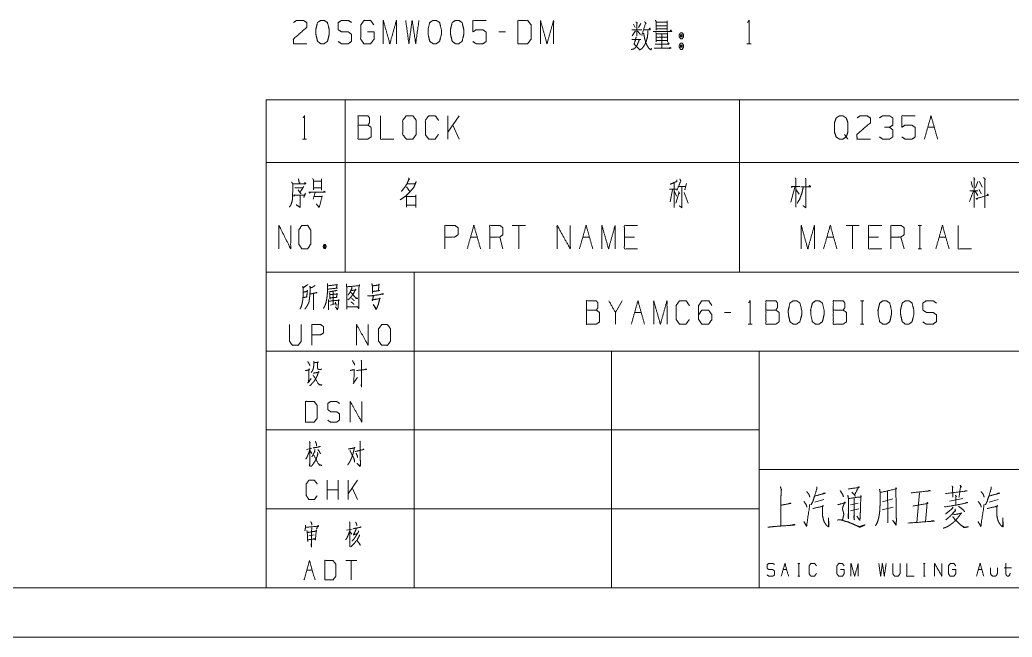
# Model space of a CAD drawing. Header units: millimetres. Extents: x 0 to 420, y 0 to 297.
# Drawn here: x 210 to 310.6, y 0 to 62.6 of the extents above; entities that cross this region are included whole.
import ezdxf

# ---------------------------------------------------------------- set-up
doc = ezdxf.new("R2010")
doc.units = ezdxf.units.MM
doc.layers.add('101', color=7, linetype='Continuous', true_color=0xffffff)

msp = doc.modelspace()

# ---------------------------------------------------------------- linework, layer by layer
at = {"layer": '101', "color": 72, "linetype": 'Continuous', "lineweight": 18}
for p, q in [((272.43, 61.45), (272.11, 60.95)), ((272.24, 62.15), (272.4, 61.8)), ((272.66, 61.42), (272.95, 61.1)), ((272.98, 62.2), (272.75, 61.8)), ((259.25, 61.35), (258.58, 61.35)), ((272.08, 60.57), (273, 60.57)), ((283.74, 60.15), (284.17, 60.15)), ((235, 54.46), (243, 54.46)), ((235, 54.46), (235, 48.11)), ((243, 54.46), (243, 48.11)), ((243, 54.46), (283, 54.46)), ((283, 54.46), (313, 54.46)), ((283, 54.46), (283, 48.11)), ((253.41, 50.48), (253.41, 52.85)), ((254.57, 52.85), (253.41, 51.2)), ((254.57, 50.48), (253.9, 51.9)), ((302.09, 51.68), (302.76, 51.68)), ((238.67, 50.48), (239.09, 50.48)), ((235, 48.11), (235, 37)), ((235, 48.11), (243, 48.11)), ((243, 48.11), (243, 37)), ((243, 48.11), (283, 48.11)), ((283, 48.11), (283, 37)), ((283, 48.11), (313, 48.11)), ((240.59, 46.45), (240.59, 45.3)), ((239.76, 46.22), (240.58, 46.22)), ((239.76, 45.53), (240.58, 45.53)), ((249.23, 45.65), (249.55, 45.17)), ((275.88, 45.4), (276.64, 45.4)), ((276.21, 45.35), (275.95, 44.13)), ((276.35, 46.08), (276.35, 43.55)), ((276.78, 45.68), (277.56, 45.68)), ((277.63, 45.98), (277.45, 45.35)), ((288.6, 45.62), (288.21, 44.08)), ((288.74, 45.35), (289.04, 44.9)), ((306.49, 46.18), (306.62, 45.6)), ((307.15, 46.18), (306.94, 45.53)), ((307.31, 45.37), (307.52, 44.92)), ((307.33, 46.2), (307.61, 45.62)), ((239.95, 45.08), (239.76, 44.38)), ((239.81, 44.65), (240.59, 44.65)), ((276.39, 45.17), (276.6, 44.7)), ((276.87, 45.12), (276.55, 44)), ((276.8, 45.17), (276.94, 44.95)), ((277.38, 45.08), (277.79, 43.98)), ((306.72, 45.25), (306.32, 44.17)), ((306.37, 45.25), (307.18, 45.25)), ((306.87, 45.25), (307.18, 44.77)), ((261.28, 41.74), (259.94, 41.74)), ((260.61, 41.74), (260.61, 39.36)), ((295.14, 41.74), (293.8, 41.74)), ((294.47, 41.74), (294.47, 39.36)), ((301.12, 41.74), (301.46, 41.74)), ((301.3, 41.74), (301.3, 39.36)), ((255.72, 40.56), (256.39, 40.56)), ((259, 39.36), (258.67, 40.56)), ((267.1, 40.56), (267.77, 40.56)), ((272.33, 40.56), (271.32, 40.56)), ((291.86, 40.56), (292.53, 40.56)), ((297.08, 40.56), (296.08, 40.56)), ((299.7, 39.36), (299.36, 40.56)), ((303.24, 40.56), (303.91, 40.56)), ((240.85, 39.81), (240.99, 39.39)), ((301.12, 39.36), (301.46, 39.36)), ((235, 37), (243, 37)), ((243, 37), (283, 37)), ((283, 37), (313, 37)), ((241.79, 35.05), (241.78, 33.74)), ((241.5, 33.66), (242.04, 33.81)), ((271.09, 34.1), (270.41, 32.92)), ((295.28, 34.1), (295.61, 34.1)), ((295.45, 34.1), (295.45, 31.72)), ((272.35, 32.92), (273.03, 32.92)), ((282.13, 32.92), (281.46, 32.92)), ((283.86, 31.72), (284.28, 31.72)), ((295.28, 31.72), (295.61, 31.72)), ((239.62, 19.15), (239.06, 19.01)), ((239.43, 18.9), (239.63, 18.63)), ((241.17, 13.94), (241.17, 15.91)), ((242.28, 13.94), (242.28, 15.91)), ((243.29, 13.94), (243.29, 15.91)), ((244.25, 15.91), (243.29, 14.54)), ((244.25, 13.94), (243.7, 15.12)), ((242.28, 14.94), (241.17, 14.94)), ((301.25, 14.63), (300.98, 11.62)), ((290.64, 13.69), (291.54, 13.94)), ((294.25, 13.42), (295.03, 13.59)), ((297.47, 12.9), (298.59, 13.18)), ((298.54, 14.01), (297.49, 13.73)), ((304.3, 13.8), (305.66, 14.04)), ((308.32, 13.69), (309.22, 13.94)), ((294.25, 12.8), (295.08, 13)), ((239.32, 10.28), (239.85, 10.36)), ((243.7, 10.96), (243.12, 10.84)), ((243.49, 10.67), (243.68, 10.43)), ((244.18, 7.77), (243.07, 7.77)), ((243.62, 7.77), (243.62, 5.8)), ((288.91, 7.48), (289.1, 7.48)), ((289.01, 7.48), (289.01, 6.17)), ((301.64, 7.48), (301.83, 7.48)), ((301.74, 7.48), (301.74, 6.17)), ((239.1, 6.79), (239.66, 6.79)), ((287.41, 6.84), (287.78, 6.84)), ((288.91, 6.17), (289.1, 6.17)), ((301.64, 6.17), (301.83, 6.17)), ((307.21, 6.84), (307.58, 6.84)), ((309.85, 7.04), (310.59, 7.04))]:
    msp.add_line(p, q, dxfattribs=at)
at = {"layer": '101', "color": 133, "linetype": 'Continuous', "lineweight": 18}
for p, q in [((235, 37), (415, 37)), ((235, 37), (235, 5)), ((250, 37), (250, 5)), ((235, 29), (415, 29)), ((270, 29), (270, 5)), ((285, 29), (285, 5)), ((235, 21), (285, 21)), ((285, 17), (394, 17)), ((235, 13), (285, 13)), ((25, 5), (415, 5)), ((235, 5), (415, 5)), ((0, 0), (420, 0))]:
    msp.add_line(p, q, dxfattribs=at)
at = {"layer": '101', "color": 72, "linetype": 'Continuous', "lineweight": 18}
for points, knots in [([(237.76, 62.3), (238.07, 62.52), (238.76, 62.52), (239.1, 62.3), (239.1, 61.82), (237.74, 60.62), (237.76, 60.15), (239.1, 60.15)], [0, 0, 0.069691, 0.192976, 0.265273, 0.350228, 0.674741, 0.759753, 1, 1]), ([(240.86, 60.15), (241.2, 60.4), (241.38, 61.1), (241.38, 61.57), (241.2, 62.3), (240.86, 62.52), (240.53, 62.52), (240.19, 62.3), (240.01, 61.57), (240.03, 61.1), (240.19, 60.4), (240.53, 60.15), (240.86, 60.15)], [0, 0, 0.067524, 0.18397, 0.260583, 0.380943, 0.446139, 0.500306, 0.565503, 0.685862, 0.762528, 0.878309, 0.945834, 1, 1]), ([(242.29, 60.37), (242.63, 60.15), (243.32, 60.15), (243.65, 60.4), (243.65, 61.1), (243.32, 61.35), (242.64, 61.35), (242.29, 61.57), (242.29, 62.3), (242.64, 62.52), (243.32, 62.52), (243.65, 62.3)], [0, 0, 0.068037, 0.184056, 0.254519, 0.372335, 0.442798, 0.555842, 0.62637, 0.748394, 0.818922, 0.931966, 1, 1]), ([(245.26, 61.35), (245.93, 61.35), (245.93, 60.62), (245.59, 60.15), (244.9, 60.15), (244.57, 60.62), (244.57, 62.05), (244.92, 62.52), (245.57, 62.52), (245.91, 62.05)], [0, 0, 0.103298, 0.214798, 0.304263, 0.410276, 0.499742, 0.718897, 0.809959, 0.910536, 1, 1]), ([(246.86, 60.15), (246.86, 62.52), (247.53, 60.15), (248.2, 62.52), (248.2, 60.15)], [0, 0, 0.245192, 0.5, 0.754808, 1, 1]), ([(249.14, 62.52), (249.46, 60.15), (249.79, 62.52), (250.15, 60.15), (250.48, 62.52)], [0, 0, 0.249745, 0.499742, 0.750003, 1, 1]), ([(252.24, 60.15), (252.58, 60.4), (252.76, 61.1), (252.76, 61.57), (252.58, 62.3), (252.24, 62.52), (251.91, 62.52), (251.57, 62.3), (251.4, 61.57), (251.41, 61.1), (251.57, 60.4), (251.91, 60.15), (252.24, 60.15)], [0, 0, 0.067524, 0.18397, 0.260583, 0.380943, 0.446139, 0.500306, 0.565503, 0.685862, 0.762528, 0.878309, 0.945834, 1, 1]), ([(254.52, 60.15), (254.86, 60.4), (255.03, 61.1), (255.03, 61.57), (254.86, 62.3), (254.52, 62.52), (254.19, 62.52), (253.85, 62.3), (253.67, 61.57), (253.69, 61.1), (253.85, 60.4), (254.19, 60.15), (254.52, 60.15)], [0, 0, 0.067527, 0.183971, 0.260584, 0.380942, 0.446142, 0.500308, 0.565504, 0.685863, 0.762529, 0.87831, 0.945834, 1, 1]), ([(255.95, 60.37), (256.29, 60.15), (256.97, 60.15), (257.31, 60.37), (257.31, 61.32), (256.97, 61.57), (256.29, 61.57), (255.95, 61.35), (255.95, 62.52), (257.31, 62.52)], [0, 0, 0.062229, 0.168343, 0.230572, 0.376815, 0.441265, 0.54738, 0.609609, 0.790489, 1, 1]), ([(260.52, 60.15), (261.51, 60.15), (261.86, 60.62), (261.86, 62.05), (261.51, 62.52), (260.52, 62.52), (260.52, 60.15)], [0, 0, 0.142134, 0.22716, 0.43179, 0.516817, 0.65895, 1, 1]), ([(262.8, 60.15), (262.8, 62.52), (263.47, 60.15), (264.14, 62.52), (264.14, 60.15)], [0, 0, 0.245192, 0.5, 0.754808, 1, 1]), ([(274.46, 62.55), (274.55, 62.37), (274.55, 61.52), (274.55, 61.65), (275.65, 61.65), (275.65, 61.5), (275.65, 62.47), (275.65, 62.35), (274.55, 62.35), (275.65, 62.35), (275.65, 61.97), (274.55, 61.97)], [0, 0, 0.027308, 0.145701, 0.163112, 0.315749, 0.336642, 0.472446, 0.489857, 0.642494, 0.795131, 0.847363, 1, 1]), ([(283.82, 62.32), (283.96, 62.52), (283.96, 60.15)], [0, 0, 0.093492, 1, 1]), ([(272.49, 62.35), (272.64, 62.27), (272.57, 62.32), (272.57, 60.92), (272.57, 61.57), (272.08, 61.57), (273.07, 61.57)], [0, 0, 0.046317, 0.06912, 0.437818, 0.609, 0.739333, 1, 1]), ([(273.69, 61.45), (273.69, 61.15), (273.65, 60.82), (273.56, 60.47), (273.42, 60.12), (273.26, 59.87), (273.09, 59.65), (272.84, 59.5)], [0, 0, 0.134098, 0.280225, 0.441582, 0.610313, 0.742765, 0.870659, 1, 1]), ([(273.37, 62.37), (273.53, 62.2), (273.48, 62.25), (273.07, 60.97)], [0, 0, 0.14354, 0.187773, 1, 1]), ([(273.33, 61.55), (273.94, 61.55), (273.9, 61.75), (273.83, 61.62)], [0, 0, 0.634148, 0.848463, 1, 1]), ([(274.23, 61.4), (276.12, 61.4), (276.03, 61.55), (275.95, 61.4)], [0, 0, 0.844514, 0.922259, 1, 1]), ([(272.82, 60.5), (272.68, 60.2), (272.59, 59.97), (272.43, 59.75), (272.27, 59.62), (272.01, 59.57)], [0, 0, 0.251052, 0.434034, 0.642625, 0.795759, 1, 1]), ([(272.52, 60.82), (272.31, 60.12), (272.84, 59.55)], [0, 0, 0.483241, 1, 1]), ([(273.26, 61.22), (273.32, 60.97), (273.37, 60.67), (273.48, 60.32), (273.62, 59.97), (273.78, 59.7), (274.01, 59.52), (274.06, 59.7)], [0, 0, 0.122115, 0.267684, 0.442435, 0.622809, 0.774611, 0.912622, 1, 1]), ([(274.51, 61.3), (274.55, 61.17), (274.55, 60.35), (274.55, 60.47), (275.68, 60.47), (275.68, 60.35), (275.68, 61.27), (275.68, 61.15), (274.55, 61.15), (274.55, 60.8), (275.68, 60.8), (275.12, 60.8), (275.12, 61.15), (275.12, 59.65), (275.12, 60.1), (274.44, 60.1), (275.86, 60.1), (275.77, 60.25), (275.7, 60.1)], [0, 0, 0.011506, 0.084582, 0.095654, 0.195851, 0.206923, 0.288856, 0.299928, 0.400126, 0.431127, 0.531325, 0.581424, 0.612426, 0.745291, 0.785151, 0.844643, 0.969891, 0.985312, 1, 1]), ([(277.18, 61.27), (277.02, 61.27), (276.88, 61.07), (276.88, 60.85), (277.02, 60.65), (277.18, 60.65), (277.32, 60.85), (277.32, 61.07), (277.18, 61.27)], [0, 0, 0.091012, 0.231146, 0.359874, 0.500007, 0.591019, 0.731146, 0.859874, 1, 1]), ([(277.18, 60.85), (277.18, 61.07), (277.02, 61.07)], [0, 0, 0.585819, 1, 1]), ([(277.02, 60.85), (277.18, 60.85), (277.02, 61.07), (277.02, 60.85)], [0, 0, 0.241161, 0.658901, 1, 1]), ([(274.34, 59.7), (276.05, 59.7), (275.96, 59.8), (275.89, 59.65)], [0, 0, 0.851379, 0.917654, 1, 1]), ([(277.32, 60), (277.18, 60.22), (277.02, 60.22), (276.88, 60), (276.88, 59.8), (277.02, 59.57), (277.18, 59.57), (277.32, 59.8), (277.32, 60)], [0, 0, 0.149197, 0.238512, 0.387715, 0.500002, 0.649203, 0.738518, 0.887713, 1, 1]), ([(277.02, 60), (277.02, 59.8), (277.18, 59.8)], [0, 0, 0.556976, 1, 1]), ([(277.18, 60), (277.02, 60), (277.18, 59.8), (277.18, 60)], [0, 0, 0.258824, 0.674604, 1, 1]), ([(238.74, 52.65), (238.88, 52.85), (238.88, 50.48)], [0, 0, 0.093491, 1, 1]), ([(244.3, 51.9), (244.3, 52.85), (245.31, 52.85), (245.47, 52.63), (245.47, 52.15), (245.31, 51.9), (244.3, 51.9), (244.3, 50.48), (245.29, 50.48), (245.62, 50.7), (245.62, 51.68), (245.31, 51.9)], [0, 0, 0.115917, 0.238846, 0.272468, 0.330427, 0.366584, 0.489512, 0.663388, 0.78416, 0.833484, 0.952452, 1, 1]), ([(246.58, 52.85), (246.58, 50.48), (247.92, 50.48)], [0, 0, 0.638733, 1, 1]), ([(249.19, 50.48), (249.86, 50.48), (250.2, 50.95), (250.2, 52.38), (249.86, 52.85), (249.19, 52.85), (248.83, 52.38), (248.83, 50.95), (249.19, 50.48)], [0, 0, 0.102684, 0.191619, 0.409477, 0.498411, 0.601095, 0.691619, 0.909477, 1, 1]), ([(252.45, 50.95), (252.12, 50.48), (251.46, 50.48), (251.13, 50.95), (251.13, 52.38), (251.46, 52.85), (252.14, 52.85), (252.47, 52.38)], [0, 0, 0.11457, 0.243368, 0.357935, 0.638584, 0.753151, 0.88543, 1, 1]), ([(293.65, 50.95), (293.81, 50.7), (293.48, 50.48), (293.14, 50.48), (292.8, 50.7), (292.63, 51.18), (292.63, 52.15), (292.8, 52.63), (293.14, 52.85), (293.48, 52.85), (293.81, 52.63), (293.99, 52.15), (293.99, 51.2), (293.81, 50.7), (293.99, 50.48)], [0, 0, 0.043279, 0.102317, 0.151367, 0.210407, 0.284429, 0.426831, 0.500853, 0.559894, 0.608944, 0.667982, 0.742004, 0.880755, 0.958211, 1, 1]), ([(294.92, 52.63), (295.24, 52.85), (295.93, 52.85), (296.27, 52.63), (296.27, 52.15), (294.9, 50.95), (294.92, 50.48), (296.27, 50.48)], [0, 0, 0.069691, 0.192979, 0.265274, 0.350227, 0.674741, 0.759752, 1, 1]), ([(298.21, 51.68), (298.54, 51.9), (298.54, 52.63), (298.21, 52.85), (297.52, 52.85), (297.18, 52.63)], [0, 0, 0.153872, 0.429851, 0.583723, 0.846122, 1, 1]), ([(299.46, 50.7), (299.79, 50.48), (300.48, 50.48), (300.82, 50.7), (300.82, 51.65), (300.48, 51.9), (299.79, 51.9), (299.46, 51.68), (299.46, 52.85), (300.82, 52.85)], [0, 0, 0.062229, 0.168345, 0.230571, 0.376816, 0.441264, 0.547379, 0.609609, 0.79049, 1, 1]), ([(297.2, 50.7), (297.52, 50.48), (298.21, 50.48), (298.54, 50.7), (298.54, 51.43), (298.21, 51.68), (297.69, 51.68)], [0, 0, 0.124123, 0.34369, 0.472445, 0.703376, 0.836727, 1, 1]), ([(238.25, 46.45), (238.36, 46), (238.39, 46.08), (238.35, 45.9)], [0, 0, 0.638265, 0.750293, 1, 1]), ([(239.7, 46.47), (239.78, 46.38), (239.78, 45.35)], [0, 0, 0.110318, 1, 1]), ([(249.43, 46.55), (249.53, 46.38), (249.48, 46.45), (249.28, 45.98), (249.05, 45.62), (248.7, 45.17)], [0, 0, 0.113643, 0.164652, 0.449685, 0.682203, 1, 1]), ([(276.64, 46.35), (276.64, 46.2), (275.95, 45.9)], [0, 0, 0.166335, 1, 1]), ([(276.94, 46.47), (277.03, 46.22), (276.64, 45.28)], [0, 0, 0.205285, 1, 1]), ([(288.64, 46.55), (288.71, 46.45), (288.71, 43.6)], [0, 0, 0.041199, 1, 1]), ([(289.68, 46.53), (289.73, 46.38), (289.73, 43.53), (289.43, 43.73)], [0, 0, 0.047209, 0.892896, 1, 1]), ([(306.76, 46.58), (306.87, 46.38), (306.81, 46.45), (306.81, 43.55)], [0, 0, 0.070344, 0.098885, 1, 1]), ([(307.75, 46.58), (307.93, 46.38), (307.86, 46.45), (307.86, 43.53)], [0, 0, 0.081006, 0.11229, 1, 1]), ([(237.56, 46.13), (237.69, 45.95), (237.66, 44.45), (237.59, 44.08), (237.48, 43.78), (237.34, 43.6)], [0, 0, 0.081566, 0.649824, 0.793832, 0.914832, 1, 1]), ([(237.7, 45.95), (239.01, 45.95), (238.93, 46.08), (238.85, 45.9)], [0, 0, 0.79327, 0.883171, 1, 1]), ([(237.89, 45.55), (238.71, 45.55), (238.8, 45.68), (238.41, 45.08), (238.5, 44.95), (238.22, 45.35)], [0, 0, 0.349352, 0.41636, 0.723317, 0.790325, 1, 1]), ([(249.32, 45.95), (250.08, 45.95), (250.2, 46.18), (249.97, 45.6), (249.55, 45.12), (249.14, 44.7), (248.56, 44.33)], [0, 0, 0.213824, 0.286066, 0.460275, 0.639447, 0.80491, 1, 1]), ([(277.15, 45.68), (277.15, 43.53), (276.87, 43.73)], [0, 0, 0.861245, 1, 1]), ([(288.3, 45.53), (288.28, 45.68), (289.1, 45.68)], [0, 0, 0.156667, 1, 1]), ([(289.47, 45.62), (289.4, 45.37), (289.36, 45.15), (289.29, 44.9), (289.18, 44.65), (289.1, 44.38), (288.95, 44.17), (288.85, 43.98)], [0, 0, 0.146031, 0.274053, 0.420084, 0.572724, 0.735083, 0.872755, 1, 1]), ([(289.22, 45.65), (290.21, 45.65), (290.12, 45.78), (290.01, 45.65)], [0, 0, 0.757413, 0.874554, 1, 1]), ([(237.91, 44.83), (237.81, 44.7), (237.77, 44.8), (238.91, 44.8), (238.96, 45), (238.79, 44.55)], [0, 0, 0.074524, 0.127161, 0.67261, 0.770465, 1, 1]), ([(238.44, 44.83), (238.44, 43.55), (238.03, 43.83)], [0, 0, 0.721581, 1, 1]), ([(239.46, 45.08), (239.41, 45), (239.32, 45.12), (240.97, 45.12), (240.87, 45.2), (240.76, 45.08)], [0, 0, 0.040633, 0.112439, 0.86841, 0.923643, 1, 1]), ([(240.67, 44.73), (240.37, 43.55), (240.07, 43.9)], [0, 0, 0.725031, 1, 1]), ([(249.16, 44.8), (249.21, 44.73), (249.21, 43.6), (249.21, 43.78), (250.15, 43.78), (250.15, 43.55), (250.15, 44.83), (250.15, 44.65), (249.25, 44.65)], [0, 0, 0.018725, 0.248079, 0.283757, 0.474741, 0.520613, 0.780549, 0.816226, 1, 1]), ([(307.15, 44.5), (307.1, 44.38), (306.99, 44.45), (308.23, 44.8), (308.17, 44.92), (308.1, 44.77)], [0, 0, 0.073272, 0.143369, 0.837239, 0.91051, 1, 1]), ([(236.28, 39.36), (236.28, 41.74), (237.47, 39.36), (237.47, 41.74)], [0, 0, 0.320621, 0.679379, 1, 1]), ([(238.6, 39.36), (239.2, 39.36), (239.5, 39.84), (239.5, 41.26), (239.2, 41.74), (238.6, 41.74), (238.29, 41.26), (238.29, 39.84), (238.6, 39.36)], [0, 0, 0.094594, 0.183574, 0.409674, 0.498654, 0.593248, 0.683574, 0.909674, 1, 1]), ([(253.11, 39.36), (253.11, 41.74), (254.11, 41.74), (254.45, 41.51), (254.45, 40.79), (254.1, 40.56), (253.11, 40.56)], [0, 0, 0.401146, 0.571314, 0.639588, 0.762043, 0.832817, 1, 1]), ([(257.66, 39.36), (257.66, 41.74), (258.67, 41.74), (259, 41.51), (259, 40.79), (258.67, 40.56), (257.66, 40.56)], [0, 0, 0.400952, 0.571034, 0.639278, 0.761674, 0.829918, 1, 1]), ([(264.49, 39.36), (264.49, 41.74), (265.83, 39.36), (265.83, 41.74)], [0, 0, 0.317574, 0.682426, 1, 1]), ([(269.04, 39.36), (269.04, 41.74), (269.71, 39.36), (270.38, 41.74), (270.38, 39.36)], [0, 0, 0.245192, 0.5, 0.754808, 1, 1]), ([(272.66, 39.36), (271.32, 39.36), (271.32, 41.74), (272.66, 41.74)], [0, 0, 0.26539, 0.73461, 1, 1]), ([(289.25, 39.36), (289.25, 41.74), (289.92, 39.36), (290.59, 41.74), (290.59, 39.36)], [0, 0, 0.245192, 0.5, 0.754808, 1, 1]), ([(297.42, 39.36), (296.08, 39.36), (296.08, 41.74), (297.42, 41.74)], [0, 0, 0.26539, 0.73461, 1, 1]), ([(298.35, 39.36), (298.35, 41.74), (299.36, 41.74), (299.7, 41.51), (299.7, 40.79), (299.36, 40.56), (298.35, 40.56)], [0, 0, 0.400952, 0.571034, 0.639278, 0.761674, 0.829918, 1, 1]), ([(305.18, 41.74), (305.18, 39.36), (306.53, 39.36)], [0, 0, 0.638733, 1, 1]), ([(240.85, 39.39), (240.99, 39.39), (241.07, 39.61), (240.99, 39.81), (240.85, 39.81), (240.77, 39.61), (240.85, 39.39), (240.99, 39.81)], [0, 0, 0.086283, 0.23189, 0.363169, 0.449452, 0.580731, 0.726338, 1, 1]), ([(239.2, 35.73), (239.14, 35.69), (238.72, 35.4), (238.69, 35.58), (238.73, 35.4), (238.73, 34.83), (238.72, 34.47), (238.7, 34.23), (238.67, 33.99), (238.62, 33.77), (238.56, 33.55), (238.48, 33.39), (238.42, 33.26)], [0, 0, 0.024363, 0.186803, 0.243942, 0.302154, 0.485023, 0.597668, 0.675195, 0.753199, 0.825098, 0.898191, 0.953346, 1, 1]), ([(239.94, 35.64), (239.69, 35.47), (239.45, 35.4), (239.42, 35.58), (239.45, 35.31), (239.44, 35.05), (239.42, 34.76), (239.4, 34.52), (239.37, 34.3), (239.34, 34.05), (239.3, 33.88), (239.22, 33.74), (239.14, 33.59), (239.06, 33.46), (238.98, 33.35), (238.9, 33.26)], [0, 0, 0.096323, 0.172941, 0.229419, 0.31342, 0.396988, 0.487497, 0.564126, 0.634338, 0.711439, 0.768976, 0.817389, 0.871907, 0.92032, 0.962889, 1, 1]), ([(241.2, 35.84), (241.21, 35.64), (241.21, 35.29), (241.2, 34.96), (241.18, 34.74), (241.15, 34.45), (241.11, 34.21), (241.06, 33.94), (241, 33.74), (240.92, 33.55), (240.79, 33.3)], [0, 0, 0.076501, 0.212087, 0.339339, 0.424292, 0.535104, 0.630036, 0.733301, 0.813244, 0.895184, 1, 1]), ([(241.25, 35.62), (242.21, 35.73), (242.17, 35.78), (242.12, 35.38), (242.2, 35.38), (241.23, 35.27)], [0, 0, 0.39108, 0.416924, 0.577585, 0.60892, 1, 1]), ([(243.12, 35.8), (243.15, 35.51), (243.18, 33.24), (243.17, 33.48), (244.27, 33.48), (244.2, 33.5), (244.04, 33.48)], [0, 0, 0.069512, 0.617083, 0.675676, 0.942511, 0.962039, 1, 1]), ([(243.17, 35.51), (244.48, 35.64), (244.43, 35.71), (244.4, 35.51), (244.38, 33.52), (244.37, 33.3), (244.26, 33.48)], [0, 0, 0.32813, 0.348326, 0.398409, 0.893176, 0.948286, 1, 1]), ([(243.6, 35.16), (243.66, 35.14), (244.1, 35.2), (244.06, 35.27), (243.85, 34.85), (243.7, 34.63), (243.56, 34.45), (243.42, 34.3), (243.26, 34.19)], [0, 0, 0.033928, 0.260451, 0.302015, 0.540804, 0.679359, 0.795007, 0.902031, 1, 1]), ([(243.68, 35.49), (243.68, 35.38), (243.54, 35.05), (243.37, 34.78), (243.29, 34.67)], [0, 0, 0.119857, 0.510439, 0.853216, 1, 1]), ([(245.69, 35.86), (245.76, 35.6), (245.76, 34.83), (245.76, 35.03), (246.51, 35.14), (246.38, 35.14), (246.41, 35.69), (246.43, 35.78), (246.46, 35.71), (246.35, 35.69), (245.76, 35.6)], [0, 0, 0.076615, 0.294118, 0.350048, 0.563217, 0.598361, 0.753969, 0.779212, 0.799823, 0.831203, 1, 1]), ([(238.76, 34.41), (238.8, 34.43), (239.15, 34.5), (239.11, 34.47), (239.15, 35.16), (239.19, 35.07), (238.75, 34.96)], [0, 0, 0.022681, 0.239273, 0.269981, 0.676983, 0.732557, 1, 1]), ([(239.44, 34.78), (240.14, 34.92), (240.09, 34.94), (240.01, 34.89)], [0, 0, 0.834819, 0.895271, 1, 1]), ([(239.79, 34.83), (239.79, 33.19), (239.78, 33.3), (239.79, 33.48)], [0, 0, 0.849785, 0.907773, 1, 1]), ([(241.29, 34.23), (241.31, 34.03), (241.32, 33.52), (241.31, 33.19), (241.29, 33.28), (241.32, 33.5)], [0, 0, 0.147471, 0.523365, 0.768668, 0.835023, 1, 1]), ([(241.32, 34.05), (242.39, 34.16), (242.35, 34.23), (242.34, 34.12), (242.29, 33.61), (242.28, 33.41), (242.21, 33.19), (242.01, 33.48), (242.23, 33.26)], [0, 0, 0.374083, 0.399749, 0.43883, 0.61759, 0.687459, 0.767887, 0.891105, 1, 1]), ([(242.2, 35.18), (242.15, 35.14), (241.76, 35.07), (241.54, 35.03), (241.34, 34.98)], [0, 0, 0.07226, 0.516589, 0.766867, 1, 1]), ([(241.42, 34.87), (241.43, 34.72), (241.46, 34.27), (241.45, 34.39), (242.18, 34.45), (242.12, 34.45), (242.17, 34.85), (242.2, 34.78), (241.43, 34.72)], [0, 0, 0.056492, 0.217482, 0.258029, 0.525926, 0.548635, 0.694164, 0.720796, 1, 1]), ([(243.57, 34.92), (243.62, 34.92), (244.1, 34.34), (244.27, 34.34), (244.1, 34.39), (244.02, 34.43)], [0, 0, 0.037884, 0.645156, 0.784053, 0.927468, 1, 1]), ([(243.65, 34.36), (243.82, 34.21), (243.9, 34.1)], [0, 0, 0.630834, 1, 1]), ([(245.27, 34.58), (245.48, 34.58), (245.88, 34.63), (246.88, 34.78), (246.77, 34.8), (246.61, 34.76)], [0, 0, 0.107045, 0.322389, 0.855631, 0.914429, 1, 1]), ([(245.87, 34.63), (245.76, 34.1), (245.72, 34.19), (246.55, 34.32), (246.51, 34.41), (246.51, 34.32), (246.41, 33.94), (246.35, 33.7), (246.27, 33.5), (246.21, 33.35), (246.16, 33.24), (246.13, 33.22), (245.85, 33.72), (246.15, 33.26)], [0, 0, 0.136367, 0.159976, 0.371153, 0.396349, 0.418608, 0.516111, 0.579315, 0.633124, 0.675136, 0.705359, 0.714999, 0.861275, 1, 1]), ([(242, 33.94), (242.06, 33.77), (242.09, 33.63)], [0, 0, 0.579215, 1, 1]), ([(243.59, 33.99), (243.79, 33.83), (243.88, 33.72)], [0, 0, 0.637944, 1, 1]), ([(267.47, 33.15), (267.47, 34.1), (268.47, 34.1), (268.63, 33.87), (268.63, 33.4), (268.47, 33.15), (267.47, 33.15), (267.47, 31.72), (268.46, 31.72), (268.79, 31.95), (268.79, 32.92), (268.47, 33.15)], [0, 0, 0.115917, 0.238848, 0.272469, 0.330428, 0.366583, 0.489514, 0.663389, 0.784164, 0.833487, 0.952454, 1, 1]), ([(270.41, 31.72), (270.41, 32.92), (269.74, 34.1)], [0, 0, 0.469959, 1, 1]), ([(272.02, 31.72), (272.69, 34.1), (273.36, 31.72)], [0, 0, 0.500001, 1, 1]), ([(274.29, 31.72), (274.29, 34.1), (274.97, 31.72), (275.64, 34.1), (275.64, 31.72)], [0, 0, 0.245192, 0.5, 0.754808, 1, 1]), ([(277.9, 32.2), (277.56, 31.72), (276.91, 31.72), (276.57, 32.2), (276.57, 33.62), (276.91, 34.1), (277.58, 34.1), (277.91, 33.62)], [0, 0, 0.11457, 0.243368, 0.357935, 0.638584, 0.753151, 0.88543, 1, 1]), ([(278.85, 32.67), (279.17, 33.15), (279.86, 33.15), (280.19, 32.67), (280.19, 32.2), (279.86, 31.72), (279.17, 31.72), (278.85, 32.2), (278.85, 33.62), (279.17, 34.1), (279.86, 34.1), (280.19, 33.62)], [0, 0, 0.076964, 0.169762, 0.248073, 0.312018, 0.39033, 0.483127, 0.560092, 0.751927, 0.828891, 0.921688, 1, 1]), ([(283.93, 33.9), (284.07, 34.1), (284.07, 31.72)], [0, 0, 0.09349, 1, 1]), ([(285.68, 33.15), (285.68, 34.1), (286.68, 34.1), (286.84, 33.87), (286.84, 33.4), (286.68, 33.15), (285.68, 33.15), (285.68, 31.72), (286.67, 31.72), (287, 31.95), (287, 32.92), (286.68, 33.15)], [0, 0, 0.115917, 0.238845, 0.272468, 0.330427, 0.366583, 0.489512, 0.663388, 0.78416, 0.833484, 0.952452, 1, 1]), ([(288.78, 31.72), (289.12, 31.97), (289.3, 32.67), (289.3, 33.15), (289.12, 33.87), (288.78, 34.1), (288.45, 34.1), (288.11, 33.87), (287.94, 33.15), (287.95, 32.67), (288.11, 31.97), (288.45, 31.72), (288.78, 31.72)], [0, 0, 0.067524, 0.183971, 0.260583, 0.380943, 0.446139, 0.500306, 0.565503, 0.685862, 0.762528, 0.878309, 0.945833, 1, 1]), ([(291.06, 31.72), (291.4, 31.97), (291.57, 32.67), (291.57, 33.15), (291.4, 33.87), (291.06, 34.1), (290.72, 34.1), (290.39, 33.87), (290.21, 33.15), (290.23, 32.67), (290.39, 31.97), (290.72, 31.72), (291.06, 31.72)], [0, 0, 0.067524, 0.183971, 0.260583, 0.380943, 0.446139, 0.500306, 0.565503, 0.685862, 0.762528, 0.878309, 0.945833, 1, 1]), ([(292.51, 33.15), (292.51, 34.1), (293.51, 34.1), (293.67, 33.87), (293.67, 33.4), (293.51, 33.15), (292.51, 33.15), (292.51, 31.72), (293.5, 31.72), (293.83, 31.95), (293.83, 32.92), (293.51, 33.15)], [0, 0, 0.115917, 0.238847, 0.27247, 0.330428, 0.366585, 0.489515, 0.66339, 0.784165, 0.833487, 0.952454, 1, 1]), ([(297.89, 31.72), (298.23, 31.97), (298.4, 32.67), (298.4, 33.15), (298.23, 33.87), (297.89, 34.1), (297.55, 34.1), (297.22, 33.87), (297.04, 33.15), (297.06, 32.67), (297.22, 31.97), (297.55, 31.72), (297.89, 31.72)], [0, 0, 0.067527, 0.183973, 0.260585, 0.380944, 0.446144, 0.500307, 0.565506, 0.685865, 0.76253, 0.87831, 0.945837, 1, 1]), ([(300.17, 31.72), (300.5, 31.97), (300.68, 32.67), (300.68, 33.15), (300.5, 33.87), (300.17, 34.1), (299.83, 34.1), (299.5, 33.87), (299.32, 33.15), (299.34, 32.67), (299.5, 31.97), (299.83, 31.72), (300.17, 31.72)], [0, 0, 0.067524, 0.183971, 0.260583, 0.380943, 0.446139, 0.500306, 0.565503, 0.685862, 0.762528, 0.878309, 0.945833, 1, 1]), ([(301.59, 31.95), (301.93, 31.72), (302.62, 31.72), (302.96, 31.97), (302.96, 32.67), (302.62, 32.92), (301.95, 32.92), (301.59, 33.15), (301.59, 33.87), (301.95, 34.1), (302.62, 34.1), (302.96, 33.87)], [0, 0, 0.068037, 0.184056, 0.254519, 0.372335, 0.442798, 0.555843, 0.62637, 0.748394, 0.818922, 0.931966, 1, 1]), ([(237.36, 31.68), (237.36, 30), (237.64, 29.58), (238.23, 29.58), (238.54, 30), (238.54, 31.68)], [0, 0, 0.33715, 0.438599, 0.557782, 0.66285, 1, 1]), ([(239.62, 29.58), (239.62, 31.68), (240.51, 31.68), (240.81, 31.48), (240.81, 30.84), (240.49, 30.64), (239.62, 30.64)], [0, 0, 0.401145, 0.571312, 0.639588, 0.762043, 0.832818, 1, 1]), ([(244.15, 29.58), (244.15, 31.68), (245.33, 29.58), (245.33, 31.68)], [0, 0, 0.317575, 0.682425, 1, 1]), ([(246.71, 29.58), (247.3, 29.58), (247.59, 30), (247.59, 31.26), (247.3, 31.68), (246.71, 31.68), (246.39, 31.26), (246.39, 30), (246.71, 29.58)], [0, 0, 0.102684, 0.19162, 0.409478, 0.498414, 0.601098, 0.69162, 0.909478, 1, 1]), ([(238.96, 27.01), (239.39, 27.1), (239.32, 27.19), (239.31, 27.01), (239.29, 25.84), (239.21, 25.75), (239.54, 26.22)], [0, 0, 0.167422, 0.209474, 0.278414, 0.733408, 0.779231, 1, 1]), ([(239.2, 27.94), (239.39, 27.63), (239.42, 27.5)], [0, 0, 0.726452, 1, 1]), ([(239.81, 27.98), (239.82, 27.78), (239.82, 27.56), (239.79, 27.37), (239.75, 27.17), (239.68, 27.03), (239.62, 26.92), (239.54, 26.81)], [0, 0, 0.161539, 0.340478, 0.503498, 0.668955, 0.787647, 0.890428, 1, 1]), ([(239.84, 27.81), (240.26, 27.85), (240.23, 27.92), (240.18, 27.74), (240.18, 27.59), (240.18, 27.3), (240.2, 27.23), (240.23, 27.17), (240.29, 27.14), (240.37, 27.12), (240.48, 27.12), (240.54, 27.14), (240.59, 27.19)], [0, 0, 0.256861, 0.301243, 0.412007, 0.505689, 0.679669, 0.720918, 0.765306, 0.805452, 0.854617, 0.920845, 0.960991, 1, 1]), ([(243.51, 27.03), (243.94, 27.12), (243.91, 27.17), (243.88, 25.8), (243.82, 25.71), (244.24, 26.33)], [0, 0, 0.163595, 0.183435, 0.685805, 0.725489, 1, 1]), ([(243.74, 28.03), (243.93, 27.7), (243.96, 27.56)], [0, 0, 0.736529, 1, 1]), ([(244.63, 28.09), (244.65, 27.94), (244.65, 25.36), (244.63, 25.53), (244.65, 25.75)], [0, 0, 0.049515, 0.872926, 0.929447, 1, 1]), ([(239.75, 26.75), (240.35, 26.86), (240.31, 26.92), (240.17, 26.53), (240.09, 26.35), (240.01, 26.2), (239.89, 26), (239.75, 25.82), (239.6, 25.67), (239.5, 25.55), (239.4, 25.49)], [0, 0, 0.254941, 0.288363, 0.462053, 0.541623, 0.612966, 0.709673, 0.80267, 0.888733, 0.952733, 1, 1]), ([(239.73, 26.55), (239.76, 26.55), (240.34, 25.58), (240.63, 25.55), (240.34, 25.62), (240.26, 25.71)], [0, 0, 0.016597, 0.617583, 0.775731, 0.937327, 1, 1]), ([(244.15, 27.03), (245.16, 27.14), (245.1, 27.17), (244.97, 27.12)], [0, 0, 0.837047, 0.891364, 1, 1]), ([(238.98, 21.79), (239.85, 21.79), (240.17, 22.21), (240.17, 23.47), (239.85, 23.89), (238.98, 23.89), (238.98, 21.79)], [0, 0, 0.142136, 0.227161, 0.43179, 0.516816, 0.658952, 1, 1]), ([(241.23, 21.99), (241.52, 21.79), (242.13, 21.79), (242.43, 22.01), (242.43, 22.63), (242.13, 22.85), (241.54, 22.85), (241.23, 23.05), (241.23, 23.69), (241.54, 23.89), (242.13, 23.89), (242.43, 23.69)], [0, 0, 0.068036, 0.184055, 0.254519, 0.372335, 0.4428, 0.555844, 0.62637, 0.748394, 0.81892, 0.931964, 1, 1]), ([(243.51, 21.79), (243.51, 23.89), (244.69, 21.79), (244.69, 23.89)], [0, 0, 0.317575, 0.682425, 1, 1]), ([(239.37, 19.83), (239.44, 19.71), (239.41, 19.75), (239.41, 17.31), (239.38, 17.45), (239.41, 17.66)], [0, 0, 0.048142, 0.065074, 0.880813, 0.930182, 1, 1]), ([(239.75, 19.17), (240.49, 19.32), (240.44, 19.34), (240.36, 19.29)], [0, 0, 0.838754, 0.907252, 1, 1]), ([(239.97, 19.83), (240.06, 19.65), (240.09, 19.52), (240.09, 19.4)], [0, 0, 0.449924, 0.728677, 1, 1]), ([(243.33, 19.07), (243.98, 19.19), (243.93, 19.25), (243.89, 19.01), (243.83, 18.76), (243.77, 18.49), (243.65, 18.16), (243.52, 17.89), (243.51, 17.85), (243.39, 17.66), (243.25, 17.45)], [0, 0, 0.244428, 0.272774, 0.366789, 0.461906, 0.564547, 0.695473, 0.807142, 0.823507, 0.905515, 1, 1]), ([(244.5, 19.85), (244.53, 19.63), (244.53, 18.05), (244.55, 17.54), (244.53, 17.33), (244.52, 17.29), (244.2, 17.62), (244.52, 17.33)], [0, 0, 0.066217, 0.519982, 0.669307, 0.729162, 0.741827, 0.875056, 1, 1]), ([(239.41, 19.01), (239.32, 18.72), (239.22, 18.47), (239.12, 18.24), (239, 18.03)], [0, 0, 0.285939, 0.539663, 0.775435, 1, 1]), ([(240.2, 18.72), (240.22, 18.55), (240.13, 18.26), (240.04, 18.03), (239.94, 17.85), (239.76, 17.56), (239.66, 17.43), (239.53, 17.31)], [0, 0, 0.103476, 0.291956, 0.443856, 0.576191, 0.787107, 0.887318, 1, 1]), ([(239.94, 19.03), (239.92, 18.86), (239.78, 18.57), (239.68, 18.36), (239.62, 18.28)], [0, 0, 0.201933, 0.596284, 0.876828, 1, 1]), ([(239.81, 18.43), (239.85, 18.38), (240.36, 17.43), (240.64, 17.41), (240.38, 17.47), (240.3, 17.56)], [0, 0, 0.033497, 0.633662, 0.788434, 0.938664, 1, 1]), ([(240.22, 19.03), (240.39, 18.8), (240.44, 18.69), (240.49, 18.57)], [0, 0, 0.535199, 0.744449, 1, 1]), ([(243.48, 18.92), (243.87, 18.12), (243.95, 17.89), (243.96, 17.74)], [0, 0, 0.70022, 0.886543, 1, 1]), ([(244.01, 18.84), (244.05, 18.82), (244.9, 19.03), (244.84, 19.05), (244.78, 19.01)], [0, 0, 0.045965, 0.873307, 0.932104, 1, 1]), ([(244.11, 18.65), (244.24, 18.34), (244.25, 18.2)], [0, 0, 0.698424, 1, 1]), ([(240.14, 14.34), (239.87, 13.94), (239.32, 13.94), (239.05, 14.34), (239.05, 15.52), (239.32, 15.91), (239.88, 15.91), (240.16, 15.52)], [0, 0, 0.114569, 0.243366, 0.357935, 0.638584, 0.753153, 0.885431, 1, 1]), ([(287.13, 15.25), (287.27, 14.9), (287.23, 15.01), (287.2, 14.28), (287.2, 12.25), (287.18, 11.28)], [0, 0, 0.088891, 0.116032, 0.287978, 0.770794, 1, 1]), ([(290.83, 15.25), (290.83, 15.01), (290.59, 14.25), (290.42, 13.73), (290.25, 13.42)], [0, 0, 0.124612, 0.535976, 0.817159, 1, 1]), ([(294, 15.01), (295.13, 15.18), (295.1, 15.25), (294.66, 14.42), (294.37, 14.7), (294.69, 14.38), (294.74, 14.25)], [0, 0, 0.361753, 0.385074, 0.683733, 0.811934, 0.953357, 1, 1]), ([(297.27, 14.66), (298.91, 15.04), (298.86, 15.14), (298.86, 14.63), (298.88, 13.21), (298.88, 12.38), (298.91, 11.87), (298.88, 11.52), (298.88, 11.35), (298.52, 11.83), (298.86, 11.45)], [0, 0, 0.250211, 0.267275, 0.344454, 0.55544, 0.678925, 0.756189, 0.80777, 0.833496, 0.923863, 1, 1]), ([(304.54, 15.32), (304.64, 15.18), (304.59, 15.18), (304.64, 14.18)], [0, 0, 0.138589, 0.178592, 1, 1]), ([(305.37, 15.39), (305.51, 15.21), (305.42, 15.28), (305.25, 14.14)], [0, 0, 0.151118, 0.230947, 1, 1]), ([(308.51, 15.25), (308.51, 15.01), (308.27, 14.25), (308.1, 13.73), (307.93, 13.42)], [0, 0, 0.124612, 0.535976, 0.817159, 1, 1]), ([(289.81, 14.76), (290.03, 14.49), (290.08, 14.35), (290.13, 14.18)], [0, 0, 0.519919, 0.73571, 1, 1]), ([(290.66, 14.32), (291.71, 14.59), (291.54, 14.59), (291.37, 14.49)], [0, 0, 0.745411, 0.862774, 1, 1]), ([(293.2, 14.87), (293.47, 14.45), (293.54, 14.21)], [0, 0, 0.661595, 1, 1]), ([(293.98, 14.38), (294.05, 14.01), (294.05, 12), (294, 12.25), (294.05, 12.59)], [0, 0, 0.129595, 0.800553, 0.883167, 1, 1]), ([(294.05, 14.04), (294.93, 14.18), (295.35, 14.21), (295.3, 14.35), (295.27, 13.28), (295.25, 12.63), (295.22, 12.07), (295.2, 11.83), (294.91, 12.25)], [0, 0, 0.19844, 0.29133, 0.324006, 0.56283, 0.709269, 0.832622, 0.88681, 1, 1]), ([(297.2, 15.01), (297.27, 14.59), (297.25, 14.18), (297.25, 13.45), (297.22, 12.8), (297.17, 12.42), (297.1, 12.04), (296.98, 11.66), (296.88, 11.45), (296.78, 11.28)], [0, 0, 0.110336, 0.219176, 0.409317, 0.581468, 0.681885, 0.783317, 0.887931, 0.947989, 1, 1]), ([(298, 14.8), (298.05, 12.07), (298.05, 11.59), (298.03, 11.8), (298.05, 12.21)], [0, 0, 0.711345, 0.837386, 0.891777, 1, 1]), ([(300.42, 14.63), (302.34, 14.83), (302.25, 14.87), (302.08, 14.8)], [0, 0, 0.870762, 0.917258, 1, 1]), ([(303.88, 14.56), (306.08, 14.83), (305.95, 14.83), (305.81, 14.76)], [0, 0, 0.886329, 0.935184, 1, 1]), ([(304.9, 14.38), (305, 14.28), (304.95, 14.25), (304.93, 13.42)], [0, 0, 0.138047, 0.196037, 1, 1]), ([(307.49, 14.76), (307.71, 14.49), (307.76, 14.35), (307.81, 14.18)], [0, 0, 0.519919, 0.73571, 1, 1]), ([(308.34, 14.32), (309.39, 14.59), (309.22, 14.59), (309.05, 14.49)], [0, 0, 0.745418, 0.86277, 1, 1]), ([(287.23, 13.38), (288.2, 13.56), (288.13, 13.59), (287.96, 13.52)], [0, 0, 0.788943, 0.853361, 1, 1]), ([(289.52, 13.76), (289.74, 13.45), (289.79, 13.35), (289.83, 13.18)], [0, 0, 0.564231, 0.734008, 1, 1]), ([(289.52, 11.73), (289.79, 11.21), (290.13, 13.49)], [0, 0, 0.202025, 1, 1]), ([(290.44, 13.04), (291.49, 13.28), (291.44, 13.38), (291.42, 13.14), (291.4, 12.8), (291.4, 12.56), (291.42, 12.28), (291.52, 11.87), (291.59, 11.66), (291.69, 11.52), (291.79, 11.35), (291.91, 11.25), (292.05, 11.18), (292.03, 12.11), (292.01, 11.25)], [0, 0, 0.198341, 0.219427, 0.264158, 0.327895, 0.3724, 0.423461, 0.501845, 0.542306, 0.573453, 0.609975, 0.639452, 0.669269, 0.84099, 1, 1]), ([(292.96, 13.42), (293.74, 13.63), (293.66, 13.69), (293.59, 13.49), (293.47, 13.18), (293.44, 13.04), (293.47, 12.87), (293.54, 12.66), (293.57, 12.42), (293.49, 12.07), (293.44, 11.87)], [0, 0, 0.288064, 0.323943, 0.402265, 0.521269, 0.571261, 0.63341, 0.711732, 0.798322, 0.924133, 1, 1]), ([(294.61, 14.07), (294.61, 13.21), (294.64, 12.38), (294.64, 11.9), (294.59, 12.14), (294.64, 12.56)], [0, 0, 0.304008, 0.595981, 0.766226, 0.853067, 1, 1]), ([(300.56, 13.28), (302.1, 13.56), (302.03, 13.66), (301.86, 11.69)], [0, 0, 0.426351, 0.460965, 1, 1]), ([(303.78, 13.25), (303.86, 13.21), (303.9, 13.21), (305.15, 13.42), (306.15, 13.63), (306.08, 13.66), (305.91, 13.59)], [0, 0, 0.030219, 0.048442, 0.519512, 0.900991, 0.93121, 1, 1]), ([(304.61, 13.21), (304.64, 13.07), (304.59, 13.07), (304.3, 12.8), (303.9, 12.49)], [0, 0, 0.128573, 0.17333, 0.54243, 1, 1]), ([(305.22, 13.25), (305.71, 12.9), (305.83, 12.69)], [0, 0, 0.713213, 1, 1]), ([(307.2, 13.76), (307.42, 13.45), (307.47, 13.35), (307.51, 13.18)], [0, 0, 0.564239, 0.734012, 1, 1]), ([(307.2, 11.73), (307.47, 11.21), (307.81, 13.49)], [0, 0, 0.202027, 1, 1]), ([(308.12, 13.04), (309.17, 13.28), (309.12, 13.38), (309.1, 13.14), (309.08, 12.8), (309.08, 12.56), (309.1, 12.28), (309.2, 11.87), (309.27, 11.66), (309.37, 11.52), (309.47, 11.35), (309.59, 11.25), (309.73, 11.18), (309.71, 12.11), (309.68, 11.25)], [0, 0, 0.198341, 0.219426, 0.264158, 0.327895, 0.3724, 0.423461, 0.501845, 0.542305, 0.57345, 0.609972, 0.639449, 0.66927, 0.84099, 1, 1]), ([(304.69, 12.49), (304.76, 12.42), (305.54, 12.56), (305.49, 12.59), (305.2, 12.18), (305.03, 11.97), (304.83, 11.76), (304.61, 11.56), (304.37, 11.38), (304.1, 11.21), (303.88, 11.11), (303.64, 11.04)], [0, 0, 0.029336, 0.260529, 0.277957, 0.425844, 0.50411, 0.587085, 0.675092, 0.762231, 0.855274, 0.926064, 1, 1]), ([(304.86, 13), (304.9, 12.76), (304.86, 12.8), (304.51, 12.42), (304.22, 12.14), (303.93, 11.9)], [0, 0, 0.154138, 0.191518, 0.510905, 0.762591, 1, 1]), ([(304.59, 12.18), (304.66, 12.18), (304.81, 11.97), (305.34, 11.45), (305.76, 11.11), (306.22, 11.18), (305.78, 11.14), (305.59, 11.28)], [0, 0, 0.026517, 0.118384, 0.388536, 0.584008, 0.7538, 0.913392, 1, 1]), ([(238.98, 11.36), (238.98, 11.17), (238.93, 10.88), (238.9, 10.78)], [0, 0, 0.316024, 0.817546, 1, 1]), ([(238.98, 11.13), (240.3, 11.25), (240.27, 11.32), (240.1, 10.99)], [0, 0, 0.748923, 0.787787, 1, 1]), ([(239.51, 11.71), (239.6, 11.5), (239.63, 11.36)], [0, 0, 0.60334, 1, 1]), ([(243.43, 11.69), (243.49, 11.59), (243.48, 11.61), (243.48, 9.16), (243.46, 9.35), (243.48, 9.56)], [0, 0, 0.039885, 0.048389, 0.86771, 0.930393, 1, 1]), ([(243.81, 10.99), (244.63, 11.15), (244.57, 11.17), (244.46, 11.11)], [0, 0, 0.811187, 0.871426, 1, 1]), ([(244.06, 11.65), (244.16, 11.44), (244.18, 11.36), (244.16, 11.3)], [0, 0, 0.609647, 0.831592, 1, 1]), ([(285.88, 11.14), (286.47, 11.21), (287.88, 11.31), (288.64, 11.38), (288.57, 11.42), (288.3, 11.35)], [0, 0, 0.188617, 0.642502, 0.885462, 0.911348, 1, 1]), ([(292.93, 11.87), (293.13, 11.9), (293.35, 11.87), (293.66, 11.76), (293.98, 11.69), (294.44, 11.49), (294.86, 11.31), (295.18, 11.14), (295.74, 11.38), (295.18, 11.21), (294.91, 11.28)], [0, 0, 0.051192, 0.108601, 0.194771, 0.278606, 0.409731, 0.525759, 0.619013, 0.776803, 0.92843, 1, 1]), ([(300.08, 11.56), (302.74, 11.76), (302.61, 11.8), (302.39, 11.76)], [0, 0, 0.884285, 0.926313, 1, 1]), ([(239.12, 10.8), (239.15, 10.61), (239.2, 9.7), (239.19, 9.87), (239.92, 9.95), (239.83, 9.97), (239.67, 9.93)], [0, 0, 0.083431, 0.487204, 0.560752, 0.886551, 0.926463, 1, 1]), ([(239.92, 9.95), (239.98, 9.85), (240.07, 10.84), (240.1, 10.76), (239.17, 10.61)], [0, 0, 0.055629, 0.522276, 0.563362, 1, 1]), ([(239.57, 11.07), (239.6, 11.03), (239.58, 9.14), (239.55, 9.33), (239.58, 9.56)], [0, 0, 0.021551, 0.822258, 0.902418, 1, 1]), ([(243.49, 10.82), (243.36, 10.49), (243.26, 10.24), (243.17, 10.05), (243.05, 9.87)], [0, 0, 0.339096, 0.594725, 0.790666, 1, 1]), ([(244.46, 10.36), (244.41, 10.22), (244.24, 9.89), (244.06, 9.68), (243.87, 9.45), (243.71, 9.29), (243.58, 9.16)], [0, 0, 0.100504, 0.349351, 0.529547, 0.726521, 0.879827, 1, 1]), ([(244.35, 10.78), (244.34, 10.67), (244.16, 10.36), (244.15, 10.34), (244.02, 10.14), (243.87, 9.93), (243.71, 9.74)], [0, 0, 0.084867, 0.374487, 0.395069, 0.594277, 0.800098, 1, 1]), ([(244.11, 11.01), (244.09, 10.88), (243.84, 10.38), (243.81, 10.36), (244.27, 10.51)], [0, 0, 0.104845, 0.570656, 0.600711, 1, 1]), ([(244.18, 9.81), (244.47, 9.45), (244.53, 9.29), (244.44, 9.49)], [0, 0, 0.533337, 0.737998, 1, 1]), ([(238.82, 5.8), (239.38, 7.77), (239.94, 5.8)], [0, 0, 0.500001, 1, 1]), ([(240.94, 5.8), (241.76, 5.8), (242.06, 6.19), (242.06, 7.37), (241.76, 7.77), (240.94, 7.77), (240.94, 5.8)], [0, 0, 0.142137, 0.227162, 0.431791, 0.516816, 0.658952, 1, 1]), ([(285.8, 6.3), (285.99, 6.17), (286.37, 6.17), (286.55, 6.31), (286.55, 6.7), (286.37, 6.84), (286, 6.84), (285.8, 6.96), (285.8, 7.36), (286, 7.48), (286.37, 7.48), (286.55, 7.36)], [0, 0, 0.068034, 0.184057, 0.25452, 0.372334, 0.442797, 0.555846, 0.626371, 0.748393, 0.818918, 0.931966, 1, 1]), ([(290.79, 6.44), (290.6, 6.17), (290.24, 6.17), (290.05, 6.44), (290.05, 7.22), (290.24, 7.48), (290.61, 7.48), (290.8, 7.22)], [0, 0, 0.114569, 0.243366, 0.357935, 0.638584, 0.753153, 0.885431, 1, 1]), ([(293.25, 6.84), (293.62, 6.84), (293.62, 6.44), (293.44, 6.17), (293.06, 6.17), (292.87, 6.44), (292.87, 7.22), (293.07, 7.48), (293.43, 7.48), (293.61, 7.22)], [0, 0, 0.103295, 0.214796, 0.304261, 0.410274, 0.49974, 0.718896, 0.809958, 0.910535, 1, 1]), ([(294.3, 6.17), (294.3, 7.48), (294.67, 6.17), (295.04, 7.48), (295.04, 6.17)], [0, 0, 0.245192, 0.5, 0.754808, 1, 1]), ([(297.13, 7.48), (297.3, 6.17), (297.49, 7.48), (297.68, 6.17), (297.87, 7.48)], [0, 0, 0.249746, 0.499742, 0.750003, 1, 1]), ([(298.54, 7.48), (298.54, 6.44), (298.72, 6.17), (299.09, 6.17), (299.28, 6.44), (299.28, 7.48)], [0, 0, 0.337152, 0.438599, 0.557781, 0.662848, 1, 1]), ([(299.95, 7.48), (299.95, 6.17), (300.7, 6.17)], [0, 0, 0.638735, 1, 1]), ([(302.78, 6.17), (302.78, 7.48), (303.52, 6.17), (303.52, 7.48)], [0, 0, 0.317574, 0.682426, 1, 1]), ([(304.57, 6.84), (304.94, 6.84), (304.94, 6.44), (304.75, 6.17), (304.37, 6.17), (304.19, 6.44), (304.19, 7.22), (304.38, 7.48), (304.74, 7.48), (304.93, 7.22)], [0, 0, 0.103295, 0.214796, 0.304261, 0.410274, 0.49974, 0.718896, 0.809958, 0.910535, 1, 1]), ([(307.03, 6.17), (307.4, 7.48), (307.77, 6.17)], [0, 0, 0.500001, 1, 1]), ([(310.45, 6.49), (310.4, 6.3), (310.29, 6.19), (310.16, 6.19), (310.04, 6.3), (310, 6.49), (310, 7.5)], [0, 0, 0.107406, 0.190396, 0.26402, 0.350759, 0.456999, 1, 1]), ([(308.44, 7.04), (308.44, 6.52), (308.5, 6.34), (308.61, 6.22), (308.74, 6.17), (308.87, 6.17), (309.01, 6.22), (309.11, 6.34), (309.17, 6.52), (309.17, 7.04)], [0, 0, 0.242016, 0.329107, 0.404862, 0.470732, 0.529268, 0.595138, 0.670893, 0.757984, 1, 1])]:
    msp.add_open_spline(points, degree=1, knots=knots, dxfattribs=at)
for points in [[(301.75, 50.48), (302.42, 52.85), (303.09, 50.48)], [(255.38, 39.36), (256.05, 41.74), (256.73, 39.36)], [(266.76, 39.36), (267.44, 41.74), (268.11, 39.36)], [(291.52, 39.36), (292.2, 41.74), (292.87, 39.36)], [(302.91, 39.36), (303.58, 41.74), (304.25, 39.36)], [(287.23, 6.17), (287.6, 7.48), (287.97, 6.17)]]:
    msp.add_open_spline(points, degree=1, dxfattribs=at)

doc.saveas('drawing.dxf')
